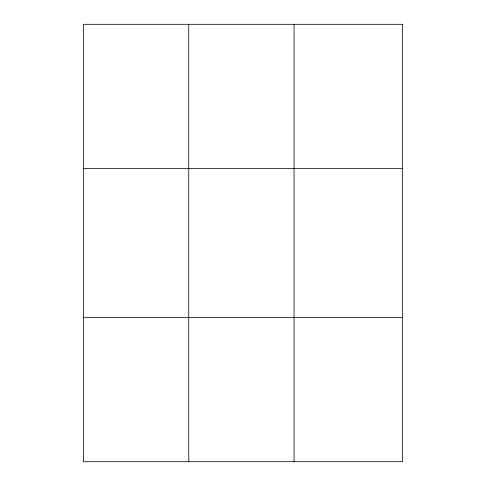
<?xml version="1.0" encoding="UTF-8"?>
<svg xmlns="http://www.w3.org/2000/svg" width="486" height="486" viewBox="0 0 486 486"><rect width="100%" height="100%" fill="white"/><g stroke="black" fill="none" stroke-linecap="round" stroke-linejoin="round"><path stroke-width="0.73" d="M188.75 24.3L188.75 461.7M294.054 24.3L294.054 461.7M83.446 168.642L402.554 168.642M83.446 317.358L402.554 317.358M402.554 24.3L402.554 461.7L83.446 461.7L83.446 24.3L402.554 24.3"/></g></svg>
